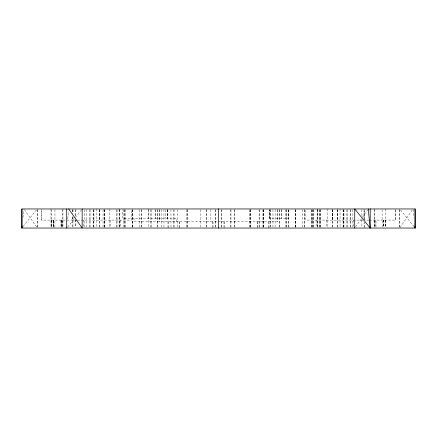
<?xml version="1.0" encoding="UTF-8"?>
<svg xmlns="http://www.w3.org/2000/svg" width="437" height="437" viewBox="0 0 437 437"><rect width="100%" height="100%" fill="white"/><g stroke="black" fill="none" stroke-linecap="round" stroke-linejoin="round"><path stroke-width="0.33" stroke-dasharray="2.19 1.64" d="M375.962 227.377L375.967 220.09M53.172 227.377L53.188 220.09M67.757 218.828L68.571 210.934M22.964 217.511L23.795 209.618M400.063 227.491L412.659 209.509M355.603 226.945L367.55 210.055M23.134 226.448L36.375 210.022M67.669 226.978L74.962 217.97M75.393 217.44L81.402 210.022M269.35 209.645L269.35 218.5L288.797 218.5L288.797 209.645M76.704 220.09L41.165 220.09L41.165 209.618M77.338 220.09L131.45 220.09L131.45 209.618M362.978 220.09L305.458 220.09L305.463 209.618M368.888 220.09L364.108 220.09L364.103 209.618M369.314 220.09L395.791 220.09L395.791 209.618M400.625 210.022L413.866 226.448M24.341 209.509L36.937 227.491M413.205 209.618L414.036 217.511M383.812 220.09L383.828 227.377M383.631 220.09L383.642 227.377M61.033 220.09L61.038 227.377M399.773 209.645L399.773 227.355M399.68 209.645L399.68 228.038M395.627 209.618L395.627 220.09M385.833 208.962L385.833 227.355M385.363 220.09L385.363 227.377M385.27 220.09L385.27 227.377M383.735 220.09L383.735 227.377M382.096 209.645L382.14 227.355M375.869 220.09L375.869 227.377M374.329 220.09L374.329 227.377M374.198 209.645L374.236 227.377M374.148 208.962L374.148 227.355M364.223 209.618L364.223 220.09M363.999 209.618L363.999 220.09M361.863 209.645L361.907 216.457M361.863 219.86L361.907 227.355M353.577 220.09L353.577 227.377M352.872 209.645L352.872 228.038M350.671 209.645L350.671 228.038M350.621 209.645L350.621 227.355M347.076 209.645L347.076 227.355M346.983 209.645L346.983 227.355M343.924 209.645L343.924 227.355M343.881 209.645L343.881 227.355M343.171 209.645L343.171 227.355M343.078 209.645L343.083 227.377M340.052 208.962L340.052 227.355M337.73 209.645L337.73 227.355M337.637 209.645L337.637 227.355M337.249 209.618L337.244 220.09M332.754 209.645L332.754 227.355M332.672 209.645L332.639 228.038M332.557 209.618L332.557 220.09M332.437 209.618L332.437 220.09M327.34 208.962L327.34 227.355M326.597 220.09L326.597 227.377M320.174 209.645L320.174 228.038M320.081 209.645L320.081 228.038M319.928 209.645L319.928 227.355M319.851 209.645L319.851 227.355M317.803 208.962L317.803 227.355M317.24 209.645L317.24 227.355M317.147 209.645L317.147 228.038M316.109 220.09L316.109 227.377M313.433 209.645L313.433 227.355M313.34 209.645L313.34 227.355M312.242 209.645L312.242 227.355M312.149 209.645L312.149 227.355M311.275 209.645L311.275 227.355M311.182 209.645L311.182 227.355M304.627 209.645L304.627 228.038M304.289 209.645L304.289 228.038M302.47 209.645L302.47 227.355M295.538 209.645L295.538 227.355M295.445 209.645L295.445 227.355M295.352 209.645L295.352 227.355M288.704 209.645L288.704 227.355M288.611 209.645L288.611 227.355M286.546 209.645L286.546 227.355M286.454 209.645L286.454 227.355M285.214 209.645L285.214 228.038M281.565 209.645L281.565 218.5M281.472 209.645L281.472 218.5M279.8 209.645L279.8 227.355M279.713 209.645L279.713 227.355M277.462 209.634L277.462 221.679L134.012 221.679L134.012 218.5M277.369 209.634L277.369 221.679M275.124 209.645L275.124 227.355M272.967 209.645L272.967 227.355M270.809 209.645L270.809 228.038M270.721 209.645L270.721 227.355M269.454 218.5L269.454 209.645L269.361 218.5M268.979 221.679L268.979 228.038M268.886 221.679L268.886 227.404M263.784 209.645L263.784 228.038M263.697 209.645L263.697 227.355M263.096 209.645L263.079 227.355M262.992 209.645L263.003 227.355M259.196 209.645L259.196 228.038M259.108 209.645L259.108 227.355M257.852 221.679L257.852 227.404M257.759 221.679L257.759 227.404M250.297 209.645L250.297 227.355M250.204 209.645L250.204 228.038M250.051 209.645L250.051 227.355M249.778 209.645L249.778 227.355M234.281 209.645L234.281 227.355M234.188 209.645L234.188 227.355M230.976 209.645L230.976 227.355M230.703 209.645L230.703 227.355M224.11 221.679L224.11 227.404M224.017 221.679L224.017 227.404M221.723 209.645L221.723 227.355M221.635 209.645L221.635 228.038M215.365 209.645L215.365 227.355M215.277 209.645L215.277 228.038M212.983 221.679L212.983 227.404M212.89 221.679L212.89 227.404M210.443 209.634L210.443 221.679M206.297 209.645L206.297 227.355M206.204 209.645L206.204 227.355M200.468 209.645L200.468 227.355M187.222 209.645L187.222 227.355M187.129 209.645L187.129 227.355M186.703 209.645L186.703 227.355M179.241 221.679L179.241 227.404M179.148 221.679L179.148 227.404M177.804 209.645L177.804 227.355M176.723 221.679L176.723 218.5L122.775 218.5L122.775 209.645M173.997 209.645L174.008 227.355M173.921 209.645L173.904 227.355M170.965 209.645L170.965 228.038M168.114 221.679L168.114 227.404M168.021 221.679L168.021 228.038M167.732 209.634L167.732 221.679M167.65 209.645L167.639 218.5M167.546 209.645L167.557 218.5M165.486 209.645L165.486 218.5M163.941 209.645L163.941 228.038M161.783 209.645L161.783 227.355M159.631 209.634L159.631 221.679M159.538 209.634L159.538 221.679M157.757 209.645L157.757 227.355M157.2 209.645L157.2 227.355M155.528 209.645L155.528 218.5M155.435 209.645L155.435 218.5M151.694 209.645L151.694 228.038M150.454 209.645L150.454 227.355M148.296 208.962L148.296 227.355M148.203 209.645L148.203 218.5M141.741 209.645L141.741 228.038M141.555 209.645L141.555 227.355M139.212 209.645L139.212 227.355M132.843 209.645L132.843 227.355M132.711 209.645L132.711 228.038M132.28 209.645L132.28 227.355M125.725 209.645L125.725 227.355M124.851 209.645L124.851 227.355M124.758 209.645L124.758 227.355M123.567 209.645L123.567 227.355M120.798 220.09L120.798 227.377M119.853 209.645L119.853 228.038M119.76 209.645L119.76 227.355M119.11 208.962L119.072 227.355M117.029 209.645L117.029 227.355M116.826 209.645L116.826 228.038M110.31 220.09L110.31 227.377M109.572 208.962L109.572 227.355M104.476 209.618L104.405 227.355M104.361 209.645L104.361 227.355M104.235 209.645L104.235 227.355M103.056 209.645L103.056 228.038M99.658 209.618L99.658 220.09M99.363 209.645L99.363 227.355M99.27 209.645L99.27 227.355M96.856 208.962L96.856 227.355M93.922 209.645L93.922 227.355M93.829 209.645L93.824 227.377M93.168 209.645L93.119 227.355M90.017 209.645L90.017 227.355M89.924 209.645L89.924 227.355M86.422 209.645L86.379 228.038M84.177 209.645L84.128 227.355M83.33 220.09L83.33 227.377M75.18 209.645L75.18 217.14M75.18 219.86L75.18 227.355M75.137 209.645L75.137 217.14M75.137 219.86L75.137 227.355M72.957 209.618L72.935 213.731M72.957 216.818L72.935 227.355M72.886 209.645L72.886 213.731M72.886 217.14L72.886 227.355M72.684 209.618L72.684 213.546M72.684 216.818L72.684 220.09M62.95 208.962L62.95 227.355M62.709 209.645L62.764 227.377M62.671 220.09L62.671 227.377M61.224 220.09L61.224 227.377M54.953 209.645L54.904 227.355M53.358 220.09L53.358 227.377M51.73 220.09L51.73 227.377M51.637 220.09L51.637 227.377M51.173 209.645L51.173 227.355M50.982 208.962L50.982 227.355M41.439 209.618L41.439 220.09M37.32 209.645L37.32 228.038M37.227 209.645L37.227 227.355M53.281 220.09L53.265 227.377L53.265 220.09M61.131 227.377L61.125 220.09L61.131 227.377M364.158 227.355L364.158 222.586L364.114 227.355"/><path stroke-width="0.66" d="M21.85 228.038L21.85 208.962L415.15 208.962L415.15 228.038L21.85 228.038L22.058 226.066M370.194 208.962L370.194 228.038L354.74 208.962L354.74 228.038M68.68 208.962L82.167 228.038L82.167 208.962M414.942 226.066L415.15 228.038M368.227 208.962L370.194 228.038M415.057 208.962L415.057 228.038M218.456 208.962L218.456 228.038M66.719 208.962L66.719 228.038M21.943 208.962L21.943 228.038"/></g></svg>
